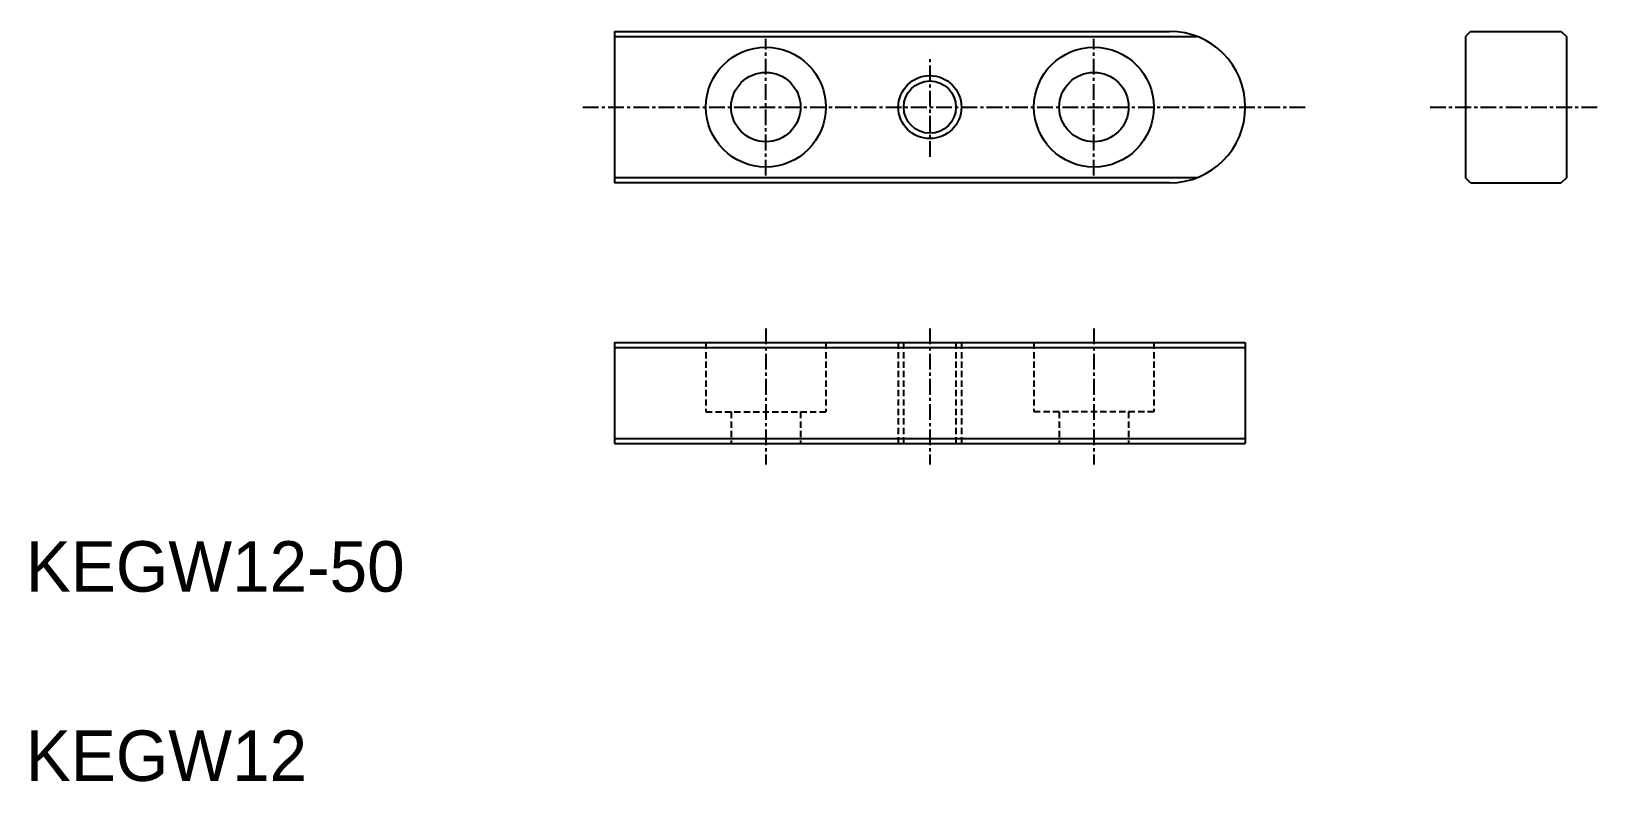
# Model space of a CAD drawing. Extents: x 10 to 135, y 10 to 69.
import ezdxf

# ---------------------------------------------------------------- set-up
doc = ezdxf.new("R2010")
doc.units = 0
doc.linetypes.add('CENTER', pattern=[2, 1.25, -0.25, 0.25, -0.25])
doc.linetypes.add('DASHED', pattern=[0.75, 0.5, -0.25])
doc.layers.get('0').update_dxf_attribs({"linetype": 'CONTINUOUS'})
doc.layers.add('CENTER', color=1, linetype='CENTER')

msp = doc.modelspace()

# ---------------------------------------------------------------- linework, layer by layer
at = {"color": 7, "linetype": 'CONTINUOUS'}
for p, q in [((56.65, 69.4), (100.65, 69.4)), ((56.65, 69.4), (56.65, 57.4)), ((124.49, 69.4), (124.09, 69)), ((124.09, 69), (124.09, 57.8)), ((124.49, 69.4), (131.69, 69.4)), ((131.69, 69.4), (132.09, 69)), ((132.09, 69), (132.09, 57.8)), ((100.65, 57.4), (56.65, 57.4)), ((124.49, 57.4), (124.09, 57.8)), ((124.49, 57.4), (131.69, 57.4)), ((132.09, 57.8), (131.69, 57.4)), ((56.65, 44.74), (56.65, 36.74)), ((56.65, 44.74), (106.65, 44.74)), ((106.65, 44.74), (106.65, 36.74)), ((56.65, 36.74), (106.65, 36.74))]:
    msp.add_line(p, q, dxfattribs=at)
at = {"color": 3, "linetype": 'CONTINUOUS'}
for p, q in [((56.65, 69), (102.8, 69)), ((102.8, 57.8), (56.65, 57.8)), ((56.65, 44.34), (106.65, 44.34)), ((56.65, 37.14), (106.65, 37.14))]:
    msp.add_line(p, q, dxfattribs=at)
at = {"color": 3, "linetype": 'DASHED'}
for p, q in [((63.9, 44.74), (63.9, 39.24)), ((73.4, 44.74), (73.4, 39.24)), ((79.15, 44.74), (79.15, 36.74)), ((79.56, 44.74), (79.56, 36.74)), ((83.7, 44.74), (83.7, 36.74)), ((84.15, 44.74), (84.15, 36.74)), ((89.9, 44.74), (89.9, 39.24)), ((99.4, 44.74), (99.4, 39.24)), ((63.9, 39.24), (73.4, 39.24)), ((63.9, 39.24), (73.4, 39.24)), ((65.9, 39.24), (65.9, 36.74)), ((71.4, 39.24), (71.4, 36.74)), ((99.4, 39.24), (89.9, 39.24)), ((99.4, 39.24), (89.9, 39.24)), ((91.9, 39.24), (91.9, 36.74)), ((97.4, 39.24), (97.4, 36.74))]:
    msp.add_line(p, q, dxfattribs=at)
at = {"color": 7, "linetype": 'CONTINUOUS'}
for centre, radius in [((68.65, 63.4), 4.75), ((94.65, 63.4), 4.75), ((68.65, 63.4), 2.75), ((94.65, 63.4), 2.75), ((81.65, 63.4), 2.07)]:
    msp.add_circle(centre, radius, dxfattribs=at)
at = {"color": 3, "linetype": 'CONTINUOUS'}
msp.add_circle((81.65, 63.4), 2.5, dxfattribs=at)
at = {"color": 7, "linetype": 'CONTINUOUS'}
msp.add_arc((100.65, 63.4), 6, 270, 90, dxfattribs=at)
at = {"layer": 'CENTER', "color": 1, "linetype": 'CENTER'}
for p, q in [((68.65, 57.97), (68.65, 68.81)), ((94.65, 57.97), (94.65, 68.81)), ((81.66, 59.45), (81.66, 67.47)), ((54.15, 63.4), (111.65, 63.4)), ((121.29, 63.4), (134.57, 63.4)), ((68.65, 45.86), (68.65, 35.08)), ((81.65, 45.86), (81.65, 35.08)), ((94.65, 45.86), (94.65, 35.08))]:
    msp.add_line(p, q, dxfattribs=at)

# ---------------------------------------------------------------- texts
at = {"color": 7, "linetype": 'CONTINUOUS'}
for s, p in [('KEGW12-50', (10, 25)), ('KEGW12', (10, 10))]:
    msp.add_text(s, height=4, dxfattribs=at).set_placement(p)

doc.saveas('drawing.dxf')
